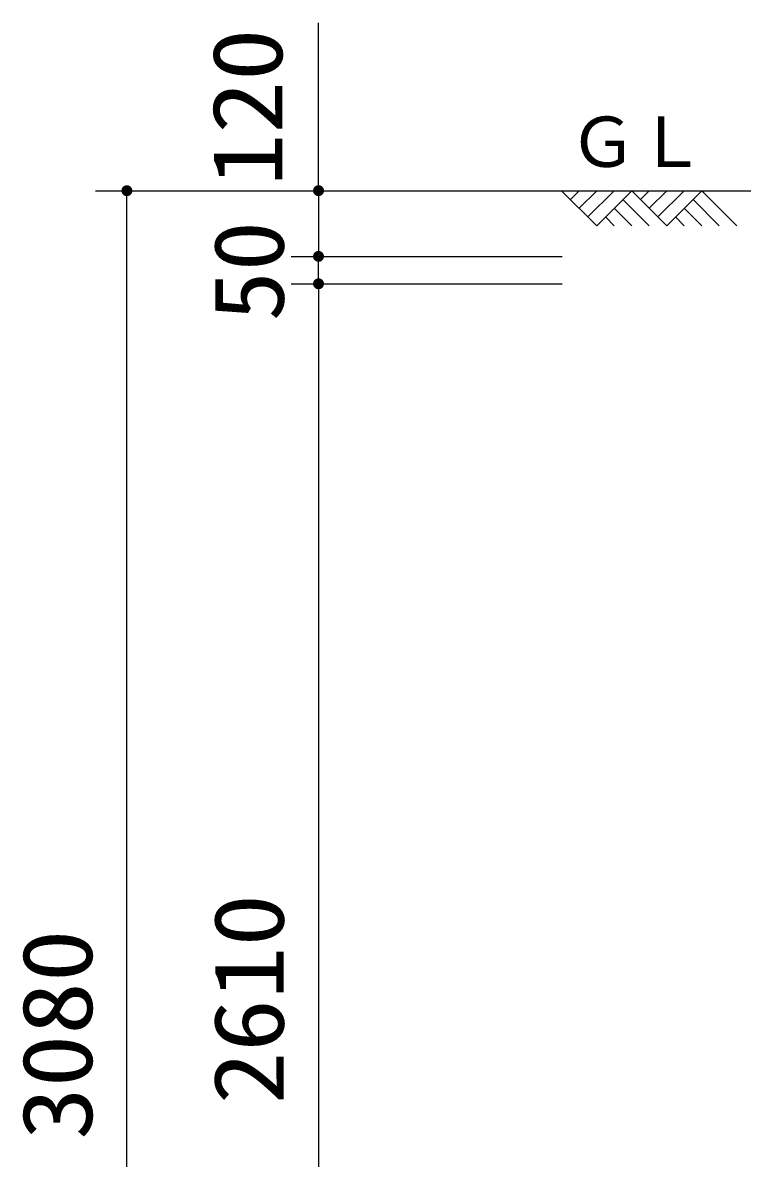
# Model space of a CAD drawing. Units: millimetres, scale not verified. Extents: x -14850 to 14850, y -10500 to 10500.
# Drawn here: x -1819 to -505, y -4472 to -2397 of the extents above; entities that cross this region are included whole.
import ezdxf
from ezdxf.enums import TextEntityAlignment as Align

# ---------------------------------------------------------------- set-up
doc = ezdxf.new("R2010")
doc.units = ezdxf.units.MM
doc.header["$LTSCALE"] = 50
doc.layers.add('0-0_製作', color=5, linetype='Continuous', lineweight=25)
doc.layers.add('0-2_躯体', color=3, linetype='Continuous', lineweight=25)
doc.styles.add('ＭＳ ゴシック', font='')
doc.styles.get('ＭＳ ゴシック').set_extended_font_data('MS Gothic')

msp = doc.modelspace()

# ---------------------------------------------------------------- linework, layer by layer
at = {"layer": '0-0_製作', "color": 2}
for p, q in [((-1678.81, -2704.24), (-1278.81, -2704.24)), ((-1628.81, -5784.24), (-1628.81, -2704.24)), ((-1328.81, -2704.24), (-833.51, -2704.24)), ((-1278.81, -2704.24), (-1278.81, -2824.24)), ((-1328.81, -2874.24), (-833.51, -2874.24)), ((-1278.81, -2874.24), (-1278.81, -5484.24))]:
    msp.add_line(p, q, dxfattribs=at)
at = {"layer": '0-0_製作'}
for points in [[(-1637.26, -2698.88), (-1628.81, -2694.24), (-1628.81, -2704.24)], [(-1636.52, -2697.87), (-1628.81, -2694.24), (-1637.26, -2698.88)], [(-1635.66, -2696.95), (-1628.81, -2694.24), (-1636.52, -2697.87)], [(-1634.69, -2696.15), (-1628.81, -2694.24), (-1635.66, -2696.95)], [(-1633.63, -2695.48), (-1628.81, -2694.24), (-1634.69, -2696.15)], [(-1632.49, -2694.94), (-1628.81, -2694.24), (-1633.63, -2695.48)], [(-1631.3, -2694.55), (-1628.81, -2694.24), (-1632.49, -2694.94)], [(-1630.07, -2694.32), (-1628.81, -2694.24), (-1631.3, -2694.55)], [(-1628.81, -2694.24), (-1618.81, -2704.24), (-1628.81, -2704.24)], [(-1628.81, -2694.24), (-1618.89, -2702.99), (-1618.81, -2704.24)], [(-1628.81, -2694.24), (-1619.13, -2701.75), (-1618.89, -2702.99)], [(-1628.81, -2694.24), (-1619.52, -2700.56), (-1619.13, -2701.75)], [(-1628.81, -2694.24), (-1620.05, -2699.42), (-1619.52, -2700.56)], [(-1628.18, -2694.26), (-1620.05, -2699.42), (-1628.81, -2694.24)], [(-1628.18, -2694.26), (-1620.72, -2698.36), (-1620.05, -2699.42)], [(-1626.94, -2694.42), (-1620.72, -2698.36), (-1628.18, -2694.26)], [(-1626.94, -2694.42), (-1621.52, -2697.39), (-1620.72, -2698.36)], [(-1625.72, -2694.73), (-1621.52, -2697.39), (-1626.94, -2694.42)], [(-1625.72, -2694.73), (-1622.44, -2696.53), (-1621.52, -2697.39)], [(-1624.55, -2695.19), (-1622.44, -2696.53), (-1625.72, -2694.73)], [(-1624.55, -2695.19), (-1623.45, -2695.8), (-1622.44, -2696.53)], [(-1287.26, -2698.88), (-1278.81, -2694.24), (-1278.81, -2704.24)], [(-1286.52, -2697.87), (-1278.81, -2694.24), (-1287.26, -2698.88)], [(-1285.66, -2696.95), (-1278.81, -2694.24), (-1286.52, -2697.87)], [(-1284.69, -2696.15), (-1278.81, -2694.24), (-1285.66, -2696.95)], [(-1283.63, -2695.48), (-1278.81, -2694.24), (-1284.69, -2696.15)], [(-1282.49, -2694.94), (-1278.81, -2694.24), (-1283.63, -2695.48)], [(-1281.3, -2694.55), (-1278.81, -2694.24), (-1282.49, -2694.94)], [(-1280.07, -2694.32), (-1278.81, -2694.24), (-1281.3, -2694.55)], [(-1278.81, -2694.24), (-1268.81, -2704.24), (-1278.81, -2704.24)], [(-1278.81, -2694.24), (-1268.89, -2702.99), (-1268.81, -2704.24)], [(-1278.81, -2694.24), (-1269.13, -2701.75), (-1268.89, -2702.99)], [(-1278.81, -2694.24), (-1269.52, -2700.56), (-1269.13, -2701.75)], [(-1278.81, -2694.24), (-1270.05, -2699.42), (-1269.52, -2700.56)], [(-1278.81, -2694.24), (-1270.72, -2698.36), (-1270.05, -2699.42)], [(-1278.81, -2694.24), (-1271.52, -2697.39), (-1270.72, -2698.36)], [(-1278.18, -2694.26), (-1271.52, -2697.39), (-1278.81, -2694.24)], [(-1276.94, -2694.42), (-1271.52, -2697.39), (-1278.18, -2694.26)], [(-1276.94, -2694.42), (-1272.44, -2696.53), (-1271.52, -2697.39)], [(-1275.72, -2694.73), (-1272.44, -2696.53), (-1276.94, -2694.42)], [(-1275.72, -2694.73), (-1273.45, -2695.8), (-1272.44, -2696.53)], [(-1274.55, -2695.19), (-1273.45, -2695.8), (-1275.72, -2694.73)], [(-1638.79, -2703.61), (-1628.81, -2704.24), (-1638.81, -2704.24)], [(-1638.81, -2704.24), (-1628.81, -2704.24), (-1638.73, -2705.49)], [(-1638.64, -2702.37), (-1628.81, -2704.24), (-1638.79, -2703.61)], [(-1638.73, -2705.49), (-1628.81, -2704.24), (-1638.5, -2706.73)], [(-1638.32, -2701.15), (-1628.81, -2704.24), (-1638.64, -2702.37)], [(-1638.5, -2706.73), (-1628.81, -2704.24), (-1638.11, -2707.92)], [(-1637.86, -2699.98), (-1628.81, -2704.24), (-1638.32, -2701.15)], [(-1638.11, -2707.92), (-1628.81, -2704.24), (-1628.81, -2714.24)], [(-1638.11, -2707.92), (-1628.81, -2714.24), (-1637.58, -2709.06)], [(-1637.26, -2698.88), (-1628.81, -2704.24), (-1637.86, -2699.98)], [(-1637.58, -2709.06), (-1629.44, -2714.22), (-1636.9, -2710.12)], [(-1637.58, -2709.06), (-1628.81, -2714.24), (-1629.44, -2714.22)], [(-1636.9, -2710.12), (-1630.69, -2714.06), (-1636.1, -2711.09)], [(-1636.9, -2710.12), (-1629.44, -2714.22), (-1630.69, -2714.06)], [(-1636.1, -2711.09), (-1631.9, -2713.75), (-1635.19, -2711.95)], [(-1636.1, -2711.09), (-1630.69, -2714.06), (-1631.9, -2713.75)], [(-1635.19, -2711.95), (-1633.07, -2713.29), (-1634.17, -2712.68)], [(-1635.19, -2711.95), (-1631.9, -2713.75), (-1633.07, -2713.29)], [(-1628.81, -2704.24), (-1627.56, -2714.16), (-1628.81, -2714.24)], [(-1628.81, -2704.24), (-1626.33, -2713.93), (-1627.56, -2714.16)], [(-1628.81, -2704.24), (-1625.13, -2713.54), (-1626.33, -2713.93)], [(-1628.81, -2704.24), (-1624, -2713), (-1625.13, -2713.54)], [(-1628.81, -2704.24), (-1622.93, -2712.33), (-1624, -2713)], [(-1628.81, -2704.24), (-1621.97, -2711.53), (-1622.93, -2712.33)], [(-1628.81, -2704.24), (-1621.11, -2710.61), (-1621.97, -2711.53)], [(-1628.81, -2704.24), (-1620.37, -2709.6), (-1621.11, -2710.61)], [(-1628.81, -2704.24), (-1619.76, -2708.5), (-1620.37, -2709.6)], [(-1618.81, -2704.24), (-1619.76, -2708.5), (-1628.81, -2704.24)], [(-1618.81, -2704.24), (-1619.3, -2707.33), (-1619.76, -2708.5)], [(-1618.81, -2704.24), (-1618.99, -2706.11), (-1619.3, -2707.33)], [(-1618.81, -2704.24), (-1618.83, -2704.87), (-1618.99, -2706.11)], [(-1288.79, -2703.61), (-1278.81, -2704.24), (-1288.81, -2704.24)], [(-1288.81, -2704.24), (-1278.81, -2704.24), (-1288.73, -2705.49)], [(-1288.64, -2702.37), (-1278.81, -2704.24), (-1288.79, -2703.61)], [(-1288.73, -2705.49), (-1278.81, -2704.24), (-1288.5, -2706.73)], [(-1288.32, -2701.15), (-1278.81, -2704.24), (-1288.64, -2702.37)], [(-1288.5, -2706.73), (-1278.81, -2704.24), (-1288.11, -2707.92)], [(-1287.86, -2699.98), (-1278.81, -2704.24), (-1288.32, -2701.15)], [(-1288.11, -2707.92), (-1278.81, -2704.24), (-1287.58, -2709.06)], [(-1287.26, -2698.88), (-1278.81, -2704.24), (-1287.86, -2699.98)], [(-1287.58, -2709.06), (-1278.81, -2704.24), (-1286.9, -2710.12)], [(-1286.9, -2710.12), (-1278.81, -2704.24), (-1278.81, -2714.24)], [(-1286.9, -2710.12), (-1279.44, -2714.22), (-1286.1, -2711.09)], [(-1286.9, -2710.12), (-1278.81, -2714.24), (-1279.44, -2714.22)], [(-1286.1, -2711.09), (-1280.69, -2714.06), (-1285.19, -2711.95)], [(-1286.1, -2711.09), (-1279.44, -2714.22), (-1280.69, -2714.06)], [(-1285.19, -2711.95), (-1281.9, -2713.75), (-1284.17, -2712.68)], [(-1285.19, -2711.95), (-1280.69, -2714.06), (-1281.9, -2713.75)], [(-1284.17, -2712.68), (-1281.9, -2713.75), (-1283.07, -2713.29)], [(-1278.81, -2704.24), (-1277.56, -2714.16), (-1278.81, -2714.24)], [(-1278.81, -2704.24), (-1276.33, -2713.93), (-1277.56, -2714.16)], [(-1278.81, -2704.24), (-1275.13, -2713.54), (-1276.33, -2713.93)], [(-1278.81, -2704.24), (-1274, -2713), (-1275.13, -2713.54)], [(-1278.81, -2704.24), (-1272.93, -2712.33), (-1274, -2713)], [(-1278.81, -2704.24), (-1271.97, -2711.53), (-1272.93, -2712.33)], [(-1278.81, -2704.24), (-1271.11, -2710.61), (-1271.97, -2711.53)], [(-1278.81, -2704.24), (-1270.37, -2709.6), (-1271.11, -2710.61)], [(-1278.81, -2704.24), (-1269.76, -2708.5), (-1270.37, -2709.6)], [(-1268.81, -2704.24), (-1269.76, -2708.5), (-1278.81, -2704.24)], [(-1268.81, -2704.24), (-1269.3, -2707.33), (-1269.76, -2708.5)], [(-1268.81, -2704.24), (-1268.99, -2706.11), (-1269.3, -2707.33)], [(-1268.81, -2704.24), (-1268.83, -2704.87), (-1268.99, -2706.11)], [(-1288.79, -2873.61), (-1278.81, -2874.24), (-1288.81, -2874.24)], [(-1288.81, -2874.24), (-1278.81, -2874.24), (-1288.73, -2875.49)], [(-1288.64, -2872.37), (-1278.81, -2874.24), (-1288.79, -2873.61)], [(-1288.73, -2875.49), (-1278.81, -2874.24), (-1288.5, -2876.73)], [(-1288.32, -2871.15), (-1278.81, -2874.24), (-1288.64, -2872.37)], [(-1288.5, -2876.73), (-1278.81, -2874.24), (-1288.11, -2877.92)], [(-1287.86, -2869.98), (-1278.81, -2874.24), (-1288.32, -2871.15)], [(-1288.11, -2877.92), (-1278.81, -2874.24), (-1287.58, -2879.06)], [(-1287.86, -2869.98), (-1278.81, -2864.24), (-1278.81, -2874.24)], [(-1287.26, -2868.88), (-1278.81, -2864.24), (-1287.86, -2869.98)], [(-1287.58, -2879.06), (-1278.81, -2874.24), (-1286.9, -2880.12)], [(-1286.52, -2867.87), (-1278.81, -2864.24), (-1287.26, -2868.88)], [(-1286.9, -2880.12), (-1278.81, -2874.24), (-1278.81, -2884.24)], [(-1286.9, -2880.12), (-1278.81, -2884.24), (-1286.1, -2881.09)], [(-1285.66, -2866.95), (-1278.81, -2864.24), (-1286.52, -2867.87)], [(-1286.1, -2881.09), (-1279.44, -2884.22), (-1285.19, -2881.94)], [(-1286.1, -2881.09), (-1278.81, -2884.24), (-1279.44, -2884.22)], [(-1284.69, -2866.15), (-1278.81, -2864.24), (-1285.66, -2866.95)], [(-1285.19, -2881.94), (-1280.69, -2884.06), (-1284.17, -2882.68)], [(-1285.19, -2881.94), (-1279.44, -2884.22), (-1280.69, -2884.06)], [(-1283.63, -2865.48), (-1278.81, -2864.24), (-1284.69, -2866.15)], [(-1284.17, -2882.68), (-1281.9, -2883.75), (-1283.07, -2883.29)], [(-1284.17, -2882.68), (-1280.69, -2884.06), (-1281.9, -2883.75)], [(-1282.49, -2864.94), (-1278.81, -2864.24), (-1283.63, -2865.48)], [(-1281.3, -2864.55), (-1278.81, -2864.24), (-1282.49, -2864.94)], [(-1280.07, -2864.32), (-1278.81, -2864.24), (-1281.3, -2864.55)], [(-1278.81, -2864.24), (-1268.81, -2874.24), (-1278.81, -2874.24)], [(-1278.81, -2864.24), (-1268.89, -2872.99), (-1268.81, -2874.24)], [(-1278.81, -2864.24), (-1269.13, -2871.75), (-1268.89, -2872.99)], [(-1278.81, -2864.24), (-1269.52, -2870.56), (-1269.13, -2871.75)], [(-1278.81, -2864.24), (-1270.05, -2869.42), (-1269.52, -2870.56)], [(-1278.81, -2864.24), (-1270.72, -2868.36), (-1270.05, -2869.42)], [(-1278.81, -2864.24), (-1271.52, -2867.39), (-1270.72, -2868.36)], [(-1278.18, -2864.26), (-1271.52, -2867.39), (-1278.81, -2864.24)], [(-1278.81, -2874.24), (-1277.56, -2884.16), (-1278.81, -2884.24)], [(-1278.81, -2874.24), (-1276.33, -2883.93), (-1277.56, -2884.16)], [(-1278.81, -2874.24), (-1275.13, -2883.54), (-1276.33, -2883.93)], [(-1278.81, -2874.24), (-1274, -2883), (-1275.13, -2883.54)], [(-1278.81, -2874.24), (-1272.93, -2882.33), (-1274, -2883)], [(-1278.81, -2874.24), (-1271.97, -2881.53), (-1272.93, -2882.33)], [(-1278.81, -2874.24), (-1271.11, -2880.61), (-1271.97, -2881.53)], [(-1278.81, -2874.24), (-1270.37, -2879.6), (-1271.11, -2880.61)], [(-1278.81, -2874.24), (-1269.76, -2878.5), (-1270.37, -2879.6)], [(-1278.81, -2874.24), (-1269.3, -2877.33), (-1269.76, -2878.5)], [(-1268.81, -2874.24), (-1269.3, -2877.33), (-1278.81, -2874.24)], [(-1278.18, -2864.26), (-1272.44, -2866.53), (-1271.52, -2867.39)], [(-1276.94, -2864.42), (-1272.44, -2866.53), (-1278.18, -2864.26)], [(-1276.94, -2864.42), (-1273.45, -2865.8), (-1272.44, -2866.53)], [(-1275.72, -2864.73), (-1273.45, -2865.8), (-1276.94, -2864.42)], [(-1275.72, -2864.73), (-1274.55, -2865.19), (-1273.45, -2865.8)], [(-1268.81, -2874.24), (-1268.99, -2876.11), (-1269.3, -2877.33)], [(-1268.81, -2874.24), (-1268.83, -2874.87), (-1268.99, -2876.11)]]:
    msp.add_solid(points, dxfattribs=at)
at = {"layer": '0-2_躯体', "color": 2}
for p, q in [((-1278.81, -2704.24), (-1278.81, -2397.41)), ((-1686.09, -2704.24), (2456.34, -2704.24)), ((-1328.81, -2824.24), (-833.51, -2824.24)), ((-1278.81, -2874.24), (-1278.81, -2824.24)), ((-1328.81, -2874.24), (-833.51, -2874.24))]:
    msp.add_line(p, q, dxfattribs=at)
at = {"layer": '0-2_躯体'}
for p, q in [((-770.75, -2768.24), (-834.75, -2704.24)), ((-802.75, -2704.24), (-818.74, -2720.24)), ((-802.75, -2736.24), (-770.75, -2704.24)), ((-786.75, -2752.24), (-738.75, -2704.24)), ((-770.75, -2768.24), (-706.74, -2704.24)), ((-642.75, -2768.24), (-706.74, -2704.24)), ((-690.75, -2720.24), (-674.75, -2704.24)), ((-674.75, -2736.24), (-642.75, -2704.24)), ((-658.74, -2752.24), (-610.75, -2704.24)), ((-642.75, -2768.24), (-578.75, -2704.24)), ((-514.74, -2768.24), (-578.75, -2704.24)), ((-706.74, -2768.24), (-738.75, -2736.24)), ((-674.75, -2768.24), (-722.75, -2720.24)), ((-578.75, -2768.24), (-610.75, -2736.24)), ((-594.75, -2720.24), (-546.74, -2768.24)), ((-738.75, -2768.24), (-754.75, -2752.24)), ((-610.75, -2768.24), (-626.75, -2752.24))]:
    msp.add_line(p, q, dxfattribs=at)
at = {"layer": '0-2_躯体', "color": 5}
for points in [[(-1287.86, -2819.98), (-1278.81, -2824.24), (-1288.32, -2821.15)], [(-1287.86, -2819.98), (-1278.81, -2814.24), (-1278.81, -2824.24)], [(-1287.26, -2818.88), (-1278.81, -2814.24), (-1287.86, -2819.98)], [(-1286.52, -2817.87), (-1278.81, -2814.24), (-1287.26, -2818.88)], [(-1285.66, -2816.95), (-1278.81, -2814.24), (-1286.52, -2817.87)], [(-1284.69, -2816.15), (-1278.81, -2814.24), (-1285.66, -2816.95)], [(-1283.63, -2815.48), (-1278.81, -2814.24), (-1284.69, -2816.15)], [(-1282.49, -2814.94), (-1278.81, -2814.24), (-1283.63, -2815.48)], [(-1281.3, -2814.55), (-1278.81, -2814.24), (-1282.49, -2814.94)], [(-1280.07, -2814.32), (-1278.81, -2814.24), (-1281.3, -2814.55)], [(-1278.81, -2814.24), (-1268.81, -2824.24), (-1278.81, -2824.24)], [(-1278.81, -2814.24), (-1268.89, -2822.99), (-1268.81, -2824.24)], [(-1278.81, -2814.24), (-1269.13, -2821.75), (-1268.89, -2822.99)], [(-1278.81, -2814.24), (-1269.52, -2820.56), (-1269.13, -2821.75)], [(-1278.81, -2814.24), (-1270.05, -2819.42), (-1269.52, -2820.56)], [(-1278.81, -2814.24), (-1270.72, -2818.36), (-1270.05, -2819.42)], [(-1278.81, -2814.24), (-1271.52, -2817.4), (-1270.72, -2818.36)], [(-1278.18, -2814.26), (-1271.52, -2817.4), (-1278.81, -2814.24)], [(-1278.18, -2814.26), (-1272.44, -2816.54), (-1271.52, -2817.4)], [(-1276.94, -2814.42), (-1272.44, -2816.54), (-1278.18, -2814.26)], [(-1276.94, -2814.42), (-1273.45, -2815.8), (-1272.44, -2816.54)], [(-1275.72, -2814.73), (-1273.45, -2815.8), (-1276.94, -2814.42)], [(-1275.72, -2814.73), (-1274.55, -2815.19), (-1273.45, -2815.8)], [(-1288.79, -2823.61), (-1278.81, -2824.24), (-1288.81, -2824.24)], [(-1288.81, -2824.24), (-1278.81, -2824.24), (-1288.73, -2825.49)], [(-1288.64, -2822.37), (-1278.81, -2824.24), (-1288.79, -2823.61)], [(-1288.73, -2825.49), (-1278.81, -2824.24), (-1288.5, -2826.73)], [(-1288.32, -2821.15), (-1278.81, -2824.24), (-1288.64, -2822.37)], [(-1288.5, -2826.73), (-1278.81, -2824.24), (-1288.11, -2827.92)], [(-1288.11, -2827.92), (-1278.81, -2824.24), (-1287.58, -2829.06)], [(-1287.58, -2829.06), (-1278.81, -2824.24), (-1286.9, -2830.12)], [(-1286.9, -2830.12), (-1278.81, -2824.24), (-1278.81, -2834.24)], [(-1286.9, -2830.12), (-1278.81, -2834.24), (-1286.1, -2831.09)], [(-1286.1, -2831.09), (-1279.44, -2834.22), (-1285.19, -2831.95)], [(-1286.1, -2831.09), (-1278.81, -2834.24), (-1279.44, -2834.22)], [(-1285.19, -2831.95), (-1280.69, -2834.06), (-1284.17, -2832.68)], [(-1285.19, -2831.95), (-1279.44, -2834.22), (-1280.69, -2834.06)], [(-1284.17, -2832.68), (-1281.9, -2833.75), (-1283.07, -2833.29)], [(-1284.17, -2832.68), (-1280.69, -2834.06), (-1281.9, -2833.75)], [(-1278.81, -2824.24), (-1277.56, -2834.16), (-1278.81, -2834.24)], [(-1278.81, -2824.24), (-1276.33, -2833.93), (-1277.56, -2834.16)], [(-1278.81, -2824.24), (-1275.13, -2833.54), (-1276.33, -2833.93)], [(-1278.81, -2824.24), (-1274, -2833), (-1275.13, -2833.54)], [(-1278.81, -2824.24), (-1272.93, -2832.33), (-1274, -2833)], [(-1278.81, -2824.24), (-1271.97, -2831.53), (-1272.93, -2832.33)], [(-1278.81, -2824.24), (-1271.11, -2830.61), (-1271.97, -2831.53)], [(-1278.81, -2824.24), (-1270.37, -2829.6), (-1271.11, -2830.61)], [(-1278.81, -2824.24), (-1269.76, -2828.5), (-1270.37, -2829.6)], [(-1278.81, -2824.24), (-1269.3, -2827.33), (-1269.76, -2828.5)], [(-1268.81, -2824.24), (-1269.3, -2827.33), (-1278.81, -2824.24)], [(-1268.81, -2824.24), (-1268.99, -2826.11), (-1269.3, -2827.33)], [(-1268.81, -2824.24), (-1268.83, -2824.87), (-1268.99, -2826.11)], [(-1288.79, -2873.61), (-1278.81, -2874.24), (-1288.81, -2874.24)], [(-1288.81, -2874.24), (-1278.81, -2874.24), (-1288.73, -2875.49)], [(-1288.64, -2872.37), (-1278.81, -2874.24), (-1288.79, -2873.61)], [(-1288.73, -2875.49), (-1278.81, -2874.24), (-1288.5, -2876.73)], [(-1288.32, -2871.15), (-1278.81, -2874.24), (-1288.64, -2872.37)], [(-1288.5, -2876.73), (-1278.81, -2874.24), (-1288.11, -2877.92)], [(-1287.86, -2869.98), (-1278.81, -2874.24), (-1288.32, -2871.15)], [(-1288.11, -2877.92), (-1278.81, -2874.24), (-1287.58, -2879.06)], [(-1287.86, -2869.98), (-1278.81, -2864.24), (-1278.81, -2874.24)], [(-1287.26, -2868.88), (-1278.81, -2864.24), (-1287.86, -2869.98)], [(-1287.58, -2879.06), (-1278.81, -2874.24), (-1286.9, -2880.12)], [(-1286.52, -2867.87), (-1278.81, -2864.24), (-1287.26, -2868.88)], [(-1286.9, -2880.12), (-1278.81, -2874.24), (-1278.81, -2884.24)], [(-1286.9, -2880.12), (-1278.81, -2884.24), (-1286.1, -2881.09)], [(-1285.66, -2866.95), (-1278.81, -2864.24), (-1286.52, -2867.87)], [(-1286.1, -2881.09), (-1279.44, -2884.22), (-1285.19, -2881.94)], [(-1286.1, -2881.09), (-1278.81, -2884.24), (-1279.44, -2884.22)], [(-1284.69, -2866.15), (-1278.81, -2864.24), (-1285.66, -2866.95)], [(-1285.19, -2881.94), (-1280.69, -2884.06), (-1284.17, -2882.68)], [(-1285.19, -2881.94), (-1279.44, -2884.22), (-1280.69, -2884.06)], [(-1283.63, -2865.48), (-1278.81, -2864.24), (-1284.69, -2866.15)], [(-1284.17, -2882.68), (-1281.9, -2883.75), (-1283.07, -2883.29)], [(-1284.17, -2882.68), (-1280.69, -2884.06), (-1281.9, -2883.75)], [(-1282.49, -2864.94), (-1278.81, -2864.24), (-1283.63, -2865.48)], [(-1281.3, -2864.55), (-1278.81, -2864.24), (-1282.49, -2864.94)], [(-1280.07, -2864.32), (-1278.81, -2864.24), (-1281.3, -2864.55)], [(-1278.81, -2864.24), (-1268.81, -2874.24), (-1278.81, -2874.24)], [(-1278.81, -2864.24), (-1268.89, -2872.99), (-1268.81, -2874.24)], [(-1278.81, -2864.24), (-1269.13, -2871.75), (-1268.89, -2872.99)], [(-1278.81, -2864.24), (-1269.52, -2870.56), (-1269.13, -2871.75)], [(-1278.81, -2864.24), (-1270.05, -2869.42), (-1269.52, -2870.56)], [(-1278.81, -2864.24), (-1270.72, -2868.36), (-1270.05, -2869.42)], [(-1278.81, -2864.24), (-1271.52, -2867.39), (-1270.72, -2868.36)], [(-1278.18, -2864.26), (-1271.52, -2867.39), (-1278.81, -2864.24)], [(-1278.81, -2874.24), (-1277.56, -2884.16), (-1278.81, -2884.24)], [(-1278.81, -2874.24), (-1276.33, -2883.93), (-1277.56, -2884.16)], [(-1278.81, -2874.24), (-1275.13, -2883.54), (-1276.33, -2883.93)], [(-1278.81, -2874.24), (-1274, -2883), (-1275.13, -2883.54)], [(-1278.81, -2874.24), (-1272.93, -2882.33), (-1274, -2883)], [(-1278.81, -2874.24), (-1271.97, -2881.53), (-1272.93, -2882.33)], [(-1278.81, -2874.24), (-1271.11, -2880.61), (-1271.97, -2881.53)], [(-1278.81, -2874.24), (-1270.37, -2879.6), (-1271.11, -2880.61)], [(-1278.81, -2874.24), (-1269.76, -2878.5), (-1270.37, -2879.6)], [(-1278.81, -2874.24), (-1269.3, -2877.33), (-1269.76, -2878.5)], [(-1268.81, -2874.24), (-1269.3, -2877.33), (-1278.81, -2874.24)], [(-1278.18, -2864.26), (-1272.44, -2866.53), (-1271.52, -2867.39)], [(-1276.94, -2864.42), (-1272.44, -2866.53), (-1278.18, -2864.26)], [(-1276.94, -2864.42), (-1273.45, -2865.8), (-1272.44, -2866.53)], [(-1275.72, -2864.73), (-1273.45, -2865.8), (-1276.94, -2864.42)], [(-1275.72, -2864.73), (-1274.55, -2865.19), (-1273.45, -2865.8)], [(-1268.81, -2874.24), (-1268.99, -2876.11), (-1269.3, -2877.33)], [(-1268.81, -2874.24), (-1268.83, -2874.87), (-1268.99, -2876.11)]]:
    msp.add_solid(points, dxfattribs=at)

# ---------------------------------------------------------------- texts
at = {"layer": '0-0_製作', "color": 4, "style": 'ＭＳ ゴシック', "width": 1.1}
for s, p in [('120', (-1306.43, -2696.14)), ('2610', (-1303.81, -4372.99)), ('3080', (-1653.81, -4437.99))]:
    msp.add_text(s, height=128.4, rotation=90, dxfattribs=at).set_placement(p, align=Align.BOTTOM_LEFT)
at = {"layer": '0-2_躯体', "color": 4, "style": 'ＭＳ ゴシック'}
msp.add_text('ＧＬ', height=91.79, dxfattribs=at).set_placement((-822.01, -2688.24), align=Align.BOTTOM_LEFT)
at = {"layer": '0-2_躯体', "color": 4, "style": 'ＭＳ ゴシック', "width": 1.05}
msp.add_text('50', height=128.4, rotation=90, dxfattribs=at).set_placement((-1303.81, -2942.99), align=Align.BOTTOM_LEFT)

doc.saveas('drawing.dxf')
